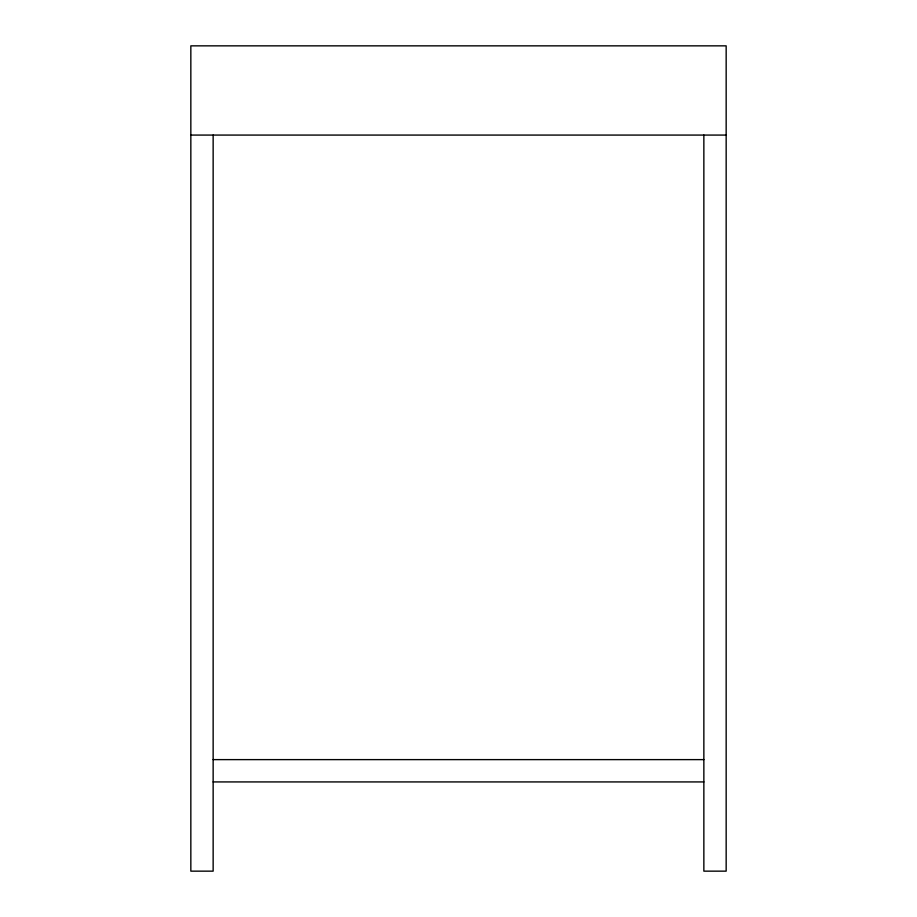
<?xml version="1.0" encoding="UTF-8"?>
<svg xmlns="http://www.w3.org/2000/svg" width="917" height="917" viewBox="0 0 917 917"><rect width="100%" height="100%" fill="white"/><g stroke="black" fill="none" stroke-linecap="round" stroke-linejoin="round"><path stroke-width="1.38" d="M190.839 135.074L726.161 135.074M213.145 759.62L703.855 759.62M213.145 781.926L703.855 781.926M703.855 135.074L703.855 871.15L726.161 871.15L726.161 45.85L190.839 45.85L190.839 871.15L213.145 871.15L213.145 135.074"/></g></svg>
